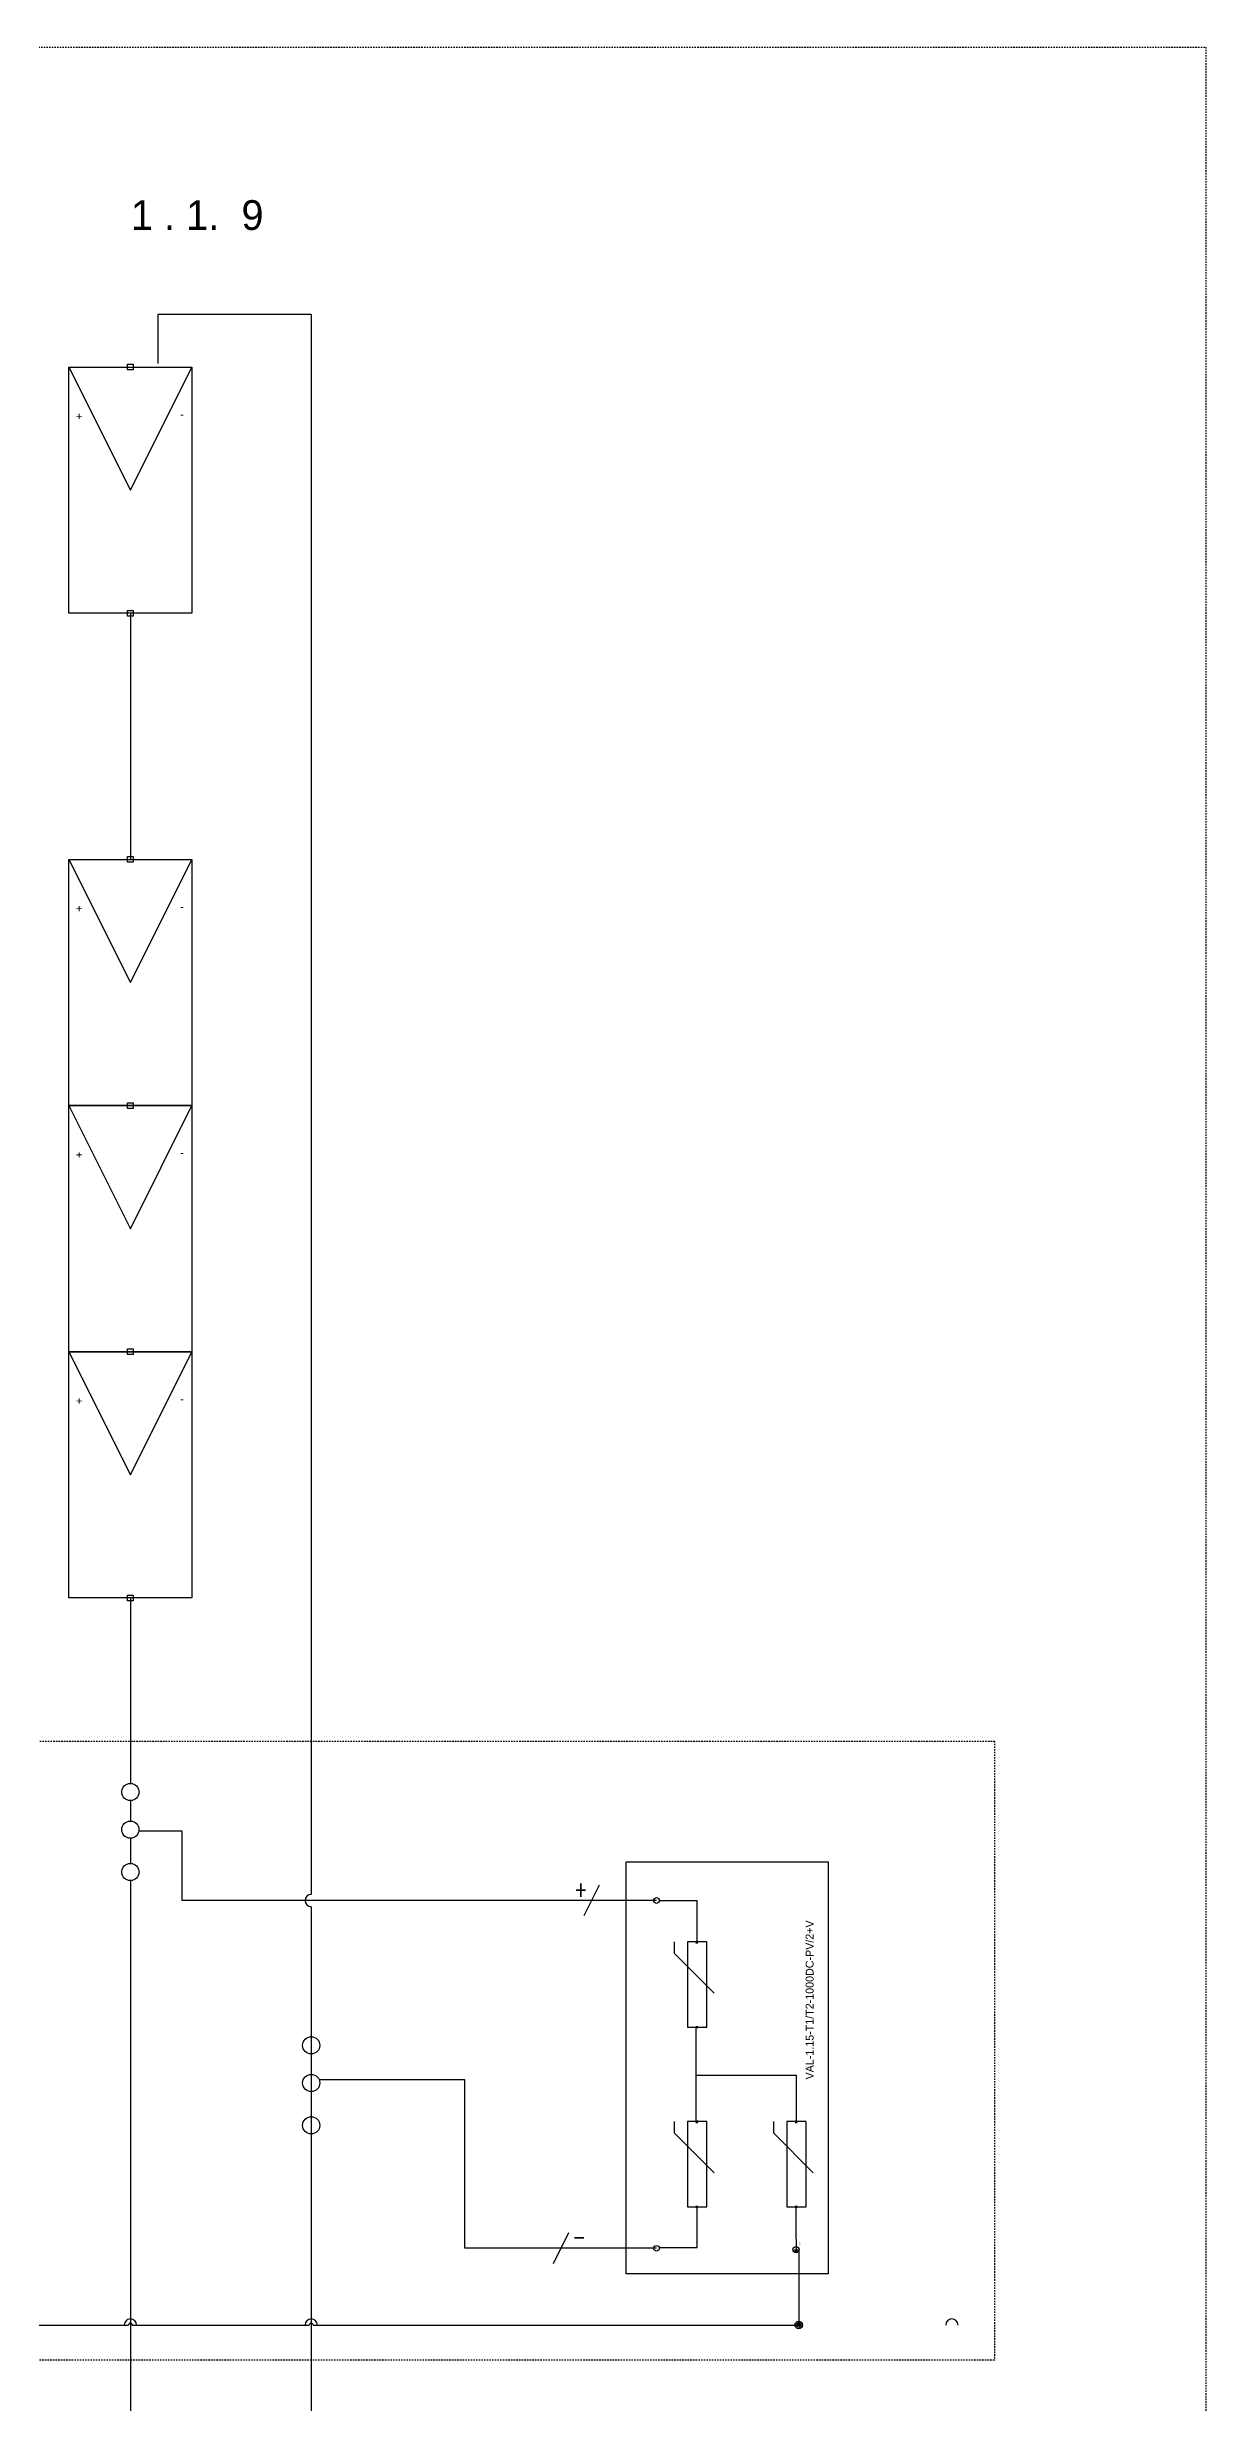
# Model space of a CAD drawing. Header units: inches. Extents: x -2552 to -899, y -1843 to 326.
# Drawn here: x -1436.4 to -1339.1, y -73.6 to 124.4 of the extents above; entities that cross this region are included whole.
import ezdxf
from ezdxf.enums import TextEntityAlignment as Align

# ---------------------------------------------------------------- set-up
doc = ezdxf.new("R2010")
doc.units = ezdxf.units.IN
doc.header["$MEASUREMENT"] = 0
doc.linetypes.add('HIDDEN2', pattern=[0.1875, 0.125, -0.0625])
for name, color, linetype in [('GRN_12AWG', 3, 'Continuous'), ('GRY_20AWG', 9, 'Continuous'), ('LOCBOX', 92, 'HIDDEN2'), ('MISC', 2, 'Continuous'), ('RED_10AWG', 1, 'Continuous'), ('RED_12AWG', 1, 'Continuous'), ('SYMS', 7, 'Continuous'), ('TAGS', 51, 'Continuous')]:
    doc.layers.add(name, color=color, linetype=linetype)
doc.styles.add('WD', font='romans.shx')
doc.styles.add('WD_IEC', font='isocp2.shx', dxfattribs={"width": 0.9, "height": 4})

# ---------------------------------------------------------------- blocks, each defined once
blk = doc.blocks.new('HT0_01')
for p, q in [((-0.0625, 0.0625), (0.0625, 0.0625)), ((-0.0625, -0.0625), (-0.0625, 0.0625)), ((0.0625, 0.0625), (0.0625, -0.0625)), ((0.0625, -0.0625), (-0.0625, -0.0625))]:
    blk.add_line(p, q)
at = {"style": 'WD', "flags": 1}
for tag, p in [('X4TERM01', (-0.0625, 0)), ('X2TERM01', (0, 0.0625)), ('X1TERM01', (0.0625, 0)), ('X8TERM01', (0, -0.0625))]:
    blk.add_attdef(tag, p, '', height=0.01, dxfattribs=at)
blk = doc.blocks.new('PVM')
at = {"color": 5}
for p, q in [((2, 1), (1, 0.5)), ((1, 0.5), (2, 0))]:
    blk.add_line(p, q, dxfattribs=at)
blk.add_lwpolyline([(0, 1), (2, 1), (2, 0), (0, 0)], close=True, dxfattribs=at)
at = {"layer": 'SYMS', "color": 5, "xscale": 0.3699338068975089, "yscale": 0.3699338068975089, "zscale": 0.3699338068975089}
for p in [(0, 0.5), (2, 0.5)]:
    blk.add_blockref('HT0_01', p, dxfattribs=at)
at = {"color": 5, "char_height": 0.065, "attachment_point": 1}
for s, insert, rotation in [('+', (1.625, 0.883), 180), ('-', (1.57, 0.067), 90)]:
    blk.add_mtext_dynamic_manual_height_columns(s, width=0.09892, gutter_width=0.325, heights=[0], dxfattribs=dict(at, insert=insert, rotation=rotation))
blk = doc.blocks.new('HT0_02')
blk.add_circle((0, 0), 0.0699)
at = {"style": 'WD', "flags": 1}
for tag, p in [('X4TERM01', (-0.07, 0)), ('X2TERM01', (0, 0.07)), ('X1TERM01', (0.07, 0)), ('X8TERM01', (0, -0.07))]:
    blk.add_attdef(tag, p, '', height=0.01, dxfattribs=at)
blk = doc.blocks.new('HGND4')
for p, q in [((0, 0), (10, 0)), ((10, -3.8), (10, 3.8)), ((11.2, -2.5), (11.2, 2.5)), ((12.5, -1.2), (12.5, 1.2))]:
    blk.add_line(p, q)
blk.add_circle((10, 0), 5)
at = {"style": 'WD_IEC'}
for tag, p in [('TAG1', (2.5, 4.6)), ('INST', (2.5, 11.6)), ('LOC', (2.5, 8.1))]:
    blk.add_attdef(tag, text='', height=2.5, dxfattribs=at).set_placement(p, align=Align.RIGHT)
at = {"style": 'WD_IEC', "flags": 1}
blk.add_attdef('X4TERM01', (0, 0), '', height=0.32, dxfattribs=at)
blk = doc.blocks.new('VT0_05')
blk.add_lwpolyline([(0.08, -0.06), (0, 0.08), (-0.08, -0.06)], close=True)
at = {"style": 'WD', "flags": 1}
for tag, p in [('X4TERM01', (-0.05, 0)), ('X2TERM01', (0, 0.08)), ('X1TERM01', (0.05, 0)), ('X8TERM01', (0, -0.06))]:
    blk.add_attdef(tag, p, '', height=0.01, dxfattribs=at)
blk = doc.blocks.new('Lightening Surge Arrestor')
at = {"color": 5}
for p, q in [((0.502, 2.919), (0.502, 2.827)), ((0.502, 2.827), (0.826, 2.503)), ((0.502, 1.459), (0.502, 1.367)), ((0.502, 1.367), (0.826, 1.043)), ((1.308, 1.459), (1.308, 1.367)), ((1.308, 1.367), (1.632, 1.043))]:
    blk.add_line(p, q, dxfattribs=at)
for points in [[(0.112, 3.569), (1.754, 3.569), (1.754, 0.222), (0.112, 0.222)], [(0.768, 2.919), (0.611, 2.919), (0.611, 2.225), (0.768, 2.225)], [(0.768, 1.459), (0.611, 1.459), (0.611, 0.765), (0.768, 0.765)], [(1.574, 1.459), (1.417, 1.459), (1.417, 0.765), (1.574, 0.765)]]:
    blk.add_lwpolyline(points, close=True, dxfattribs=at)
at = {"layer": 'GRY_20AWG'}
blk.add_line((1.492, 0.502), (1.492, 0.468), dxfattribs=at)
at = {"layer": 'RED_12AWG'}
for p, q in [((0.382, 3.255), (0.686, 3.255)), ((0.686, 3.255), (0.686, 2.926)), ((0.69, 2.919), (0.684, 2.919)), ((0.681, 1.459), (0.681, 2.226)), ((0.681, 1.835), (1.492, 1.835)), ((1.492, 1.835), (1.492, 1.466)), ((0.69, 1.459), (0.681, 1.459)), ((0.69, 0.435), (0.69, 0.766)), ((1.492, 0.502), (1.492, 0.757)), ((0.381, 0.435), (0.69, 0.435))]:
    blk.add_line(p, q, dxfattribs=at)
at = {"layer": 'SYMS'}
for name, p, xscale, yscale, zscale in [('HT0_02', (0.358, 3.255), 0.3314421991292846, 0.3314421991292846, 0.3314421991292846), ('VT0_05', (0.686, 2.918), 0.1052161047490845, 0.1052161047490845, 0.1052161047490845), ('VT0_05', (0.686, 1.458), 0.1052161047490845, 0.1052161047490845, 0.1052161047490845), ('HT0_02', (0.69, 1.459), 0.01504368401050088, 0.01504368401050088, 0.01504368401050088), ('VT0_05', (1.492, 1.458), 0.1052161047490845, 0.1052161047490845, 0.1052161047490845), ('HT0_02', (0.358, 0.429), 0.3314421991292846, 0.3314421991292846, 0.3314421991292846)]:
    blk.add_blockref(name, p, dxfattribs=dict(at, xscale=xscale, yscale=yscale, zscale=zscale))
at = {"layer": 'SYMS', "xscale": -0.1052161047490845, "yscale": 0.1052161047490845, "zscale": 0.1052161047490845, "rotation": 180}
for p in [(0.686, 2.226), (0.686, 0.766), (1.492, 0.766)]:
    blk.add_blockref('VT0_05', p, dxfattribs=at)
at = {"layer": 'SYMS'}
ref = blk.add_blockref('HGND4', (1.492, 0.468), dxfattribs=dict(at, xscale=0.005, yscale=0.005, zscale=0.005, rotation=270))
ref.add_attrib('TAG1', 'PE', dxfattribs={"layer": 'TAGS', "height": 0.0125, "rotation": 270, "style": 'WD_IEC'}).set_placement((1.515, 0.455), align=Align.RIGHT)
at = {"color": 5, "insert": (1.57, 1.801), "char_height": 0.065, "attachment_point": 1, "rotation": 90}
blk.add_mtext_dynamic_manual_height_columns('VAL-1.15-T1/T2-1000DC-PV/2+V', width=1.87491, gutter_width=0.325, heights=[0], dxfattribs=at)
for tag, p in [('+', (0.447, 3.312)), ('-', (0.457, 0.49))]:
    blk.add_attdef(tag, p, '', height=0.065)
at = {"color": 5}
blk.add_attdef('VAL-1.15-T1/T2-1000DC-PV/2+V', (1.651, 1.798), '', height=0.065, rotation=90, dxfattribs=at)
blk = doc.blocks.new('VT0_02')
blk.add_circle((0, 0), 0.0699)
at = {"style": 'WD', "flags": 1}
for tag, p in [('X4TERM01', (-0.07, 0)), ('X2TERM01', (0, 0.07)), ('X1TERM01', (0.07, 0)), ('X8TERM01', (0, -0.07))]:
    blk.add_attdef(tag, p, '', height=0.01, dxfattribs=at)
blk = doc.blocks.new('HW01')
for p, q in [((0.062, 0.125), (-0.062, -0.125)), ((0.031, 0), (-0.031, 0))]:
    blk.add_line(p, q)
at = {"style": 'WD', "width": 0.7, "flags": 1}
for tag, p in [('INST', (0, 0.357)), ('LOC', (0, 0.188)), ('XREF', (0, -0.3)), ('DESC1', (0, -0.456)), ('DESC2', (0, -0.613))]:
    blk.add_attdef(tag, text='', height=0.125, dxfattribs=at).set_placement(p, align=Align.CENTER)
at = {"style": 'WD', "width": 0.8}
blk.add_attdef('TAG1', text='', height=0.125, dxfattribs=at).set_placement((-0.031, 0.031), align=Align.RIGHT)
at = {"style": 'WD', "flags": 1}
for tag, p in [('X4TERM01', (-0.031, 0)), ('X1TERM01', (0.031, 0))]:
    blk.add_attdef(tag, p, '', height=0.0125, dxfattribs=at)
at = {"linetype": 'Continuous', "style": 'WD', "flags": 9}
blk.add_attdef('ASSYCODE', text='', height=0.01, dxfattribs=at).set_placement((0.029, 0.042), align=Align.CENTER)
at = {"style": 'WD'}
for tag, p in [('X2LINK', (0, 0.125)), ('X8LINK', (0, -0.125))]:
    blk.add_attdef(tag, p, '', height=0.01, dxfattribs=at)
at = {"style": 'WD', "flags": 9}
blk.add_attdef('FAMILY', text='', height=0.01, dxfattribs=at).set_placement((0.023, 0.118), align=Align.CENTER)
at = {"style": 'WD', "width": 0.8}
blk.add_attdef('RATING1', (0.094, 0.031), '', height=0.125, dxfattribs=at)
at = {"style": 'WD', "width": 0.8, "flags": 1}
blk.add_attdef('MFG', text='', height=0.0938, dxfattribs=at).set_placement((-0.125, -0.031), align=Align.TOP_RIGHT)
blk.add_attdef('CAT', text='', height=0.0938, dxfattribs=at).set_placement((0.031, -0.031), align=Align.TOP_LEFT)
blk = doc.blocks.new('WDDOT')
for radius in [0.03, 0.0187, 0.00929]:
    blk.add_circle((0, 0), radius)

msp = doc.modelspace()

# ---------------------------------------------------------------- linework, layer by layer
at = {"layer": 'GRN_12AWG', "lineweight": 30}
for p, q in [((-1373.27942, -60.82252), (-1373.27942, -67.05801)), ((-1440.96882, -67.02046), (-1429.58785, -67.02046)), ((-1429.26984, -67.02046), (-1414.39671, -67.02046)), ((-1414.07869, -67.02046), (-1373.3358, -67.02046))]:
    msp.add_line(p, q, dxfattribs=at)
for centre in [(-1429.42884, -67.02046), (-1414.2377, -67.02046)]:
    msp.add_arc(centre, 0.15901, 0, 180, dxfattribs=at)
at = {"layer": 'GRY_20AWG', "lineweight": 30}
for centre in [(-1429.42884, -67.02046), (-1414.2377, -67.02046), (-1360.40879, -67.02046)]:
    msp.add_arc(centre, 0.51702, 0, 180, dxfattribs=at)
at = {"layer": 'LOCBOX', "color": 5, "lineweight": 30}
msp.add_lwpolyline([(-1622.11072, 124.35461), (-1339.07277, 124.35461), (-1339.07277, -138.8906), (-1622.11072, -138.8906)], close=True, dxfattribs=at)
at = {"layer": 'LOCBOX', "color": 1, "lineweight": 30}
msp.add_lwpolyline([(-1584.41508, -17.95565), (-1356.838, -17.95565), (-1356.838, -69.95847), (-1584.41508, -69.95847)], close=True, dxfattribs=at)
at = {"layer": 'RED_10AWG', "lineweight": 30}
for p, q in [((-1414.2377, 101.8797), (-1427.12083, 101.8797)), ((-1427.12083, 101.8797), (-1427.12083, 97.76363)), ((-1414.2377, 101.8797), (-1414.2377, -29.6854)), ((-1429.42884, 76.79043), (-1429.42884, 56.10945)), ((-1429.42884, -5.93351), (-1429.42884, -21.52039)), ((-1429.42884, -22.96552), (-1429.42884, -24.67805)), ((-1425.07331, -25.53879), (-1428.70628, -25.53879)), ((-1425.07331, -31.35548), (-1425.07331, -25.53879)), ((-1429.42884, -26.12318), (-1429.42884, -28.24028)), ((-1429.42884, -29.6854), (-1429.42884, -81.40326)), ((-1414.2377, -29.6854), (-1414.2377, -30.83846)), ((-1391.00327, -31.35548), (-1425.07331, -31.35548)), ((-1385.22754, -31.35548), (-1390.35699, -31.35548)), ((-1414.2377, -31.8725), (-1414.2377, -96.81318)), ((-1414.2377, -44.24635), (-1414.2377, -45.95888)), ((-1414.2377, -47.40401), (-1414.2377, -49.5211)), ((-1401.32204, -46.42805), (-1413.51513, -46.42805)), ((-1401.32204, -60.57535), (-1401.32204, -46.42805)), ((-1393.59793, -60.57535), (-1401.32204, -60.57535)), ((-1385.22754, -60.57535), (-1392.95165, -60.57535))]:
    msp.add_line(p, q, dxfattribs=at)
msp.add_arc((-1414.2377, -31.35548), 0.51702, 90, 270, dxfattribs=at)

# ---------------------------------------------------------------- block references
at = {"lineweight": 30, "xscale": 10.34049320514139, "yscale": 10.34049320514139, "zscale": 10.34049320514139}
msp.add_blockref('Lightening Surge Arrestor', (-1388.93329, -65.0109), dxfattribs=at)
at = {"layer": 'SYMS', "lineweight": 30, "xscale": 10.34049320514139, "yscale": 10.34049320514139, "zscale": 10.34049320514139, "rotation": 90}
for p in [(-1424.2586, 76.79043), (-1424.2586, 35.42846), (-1424.2586, 14.74748), (-1424.2586, -5.93351)]:
    msp.add_blockref('PVM', p, dxfattribs=at)
at = {"layer": 'SYMS', "lineweight": 30, "xscale": 10.34049320514139, "yscale": 10.34049320514139, "zscale": 10.34049320514139}
for name, p in [('VT0_02', (-1429.42884, -22.24295)), ('VT0_02', (-1429.42884, -25.40062)), ('VT0_02', (-1429.42884, -28.96284)), ('VT0_02', (-1414.2377, -43.52378)), ('VT0_02', (-1414.2377, -46.68144)), ('VT0_02', (-1414.2377, -50.24367)), ('WDDOT', (-1373.27942, -67.02046))]:
    msp.add_blockref(name, p, dxfattribs=at)
at = {"layer": 'SYMS', "lineweight": 30}
ref = msp.add_blockref('HW01', (-1390.68013, -31.35548), dxfattribs=dict(at, xscale=10.34049320514139, yscale=10.34049320514139, zscale=10.34049320514139))
ref.add_attrib('TAG1', '+', dxfattribs={"layer": 'TAGS', "height": 1.29256, "style": 'WD', "width": 0.8}).set_placement((-1391.00327, -31.03234), align=Align.RIGHT)
ref = msp.add_blockref('HW01', (-1393.27479, -60.57535), dxfattribs=dict(at, xscale=10.34049320514139, yscale=10.34049320514139, zscale=10.34049320514139))
ref.add_attrib('RATING1', '-', (-1392.30537, -60.25221), dxfattribs={"layer": 'MISC', "height": 1.29256, "style": 'WD', "width": 0.8})

# ---------------------------------------------------------------- texts
at = {"insert": (-1429.39138, 111.49537), "char_height": 2.5, "attachment_point": 1}
msp.add_mtext_dynamic_manual_height_columns('1 . 1.  9', width=18.2202154, gutter_width=12.5, heights=[0], dxfattribs=at)

doc.saveas('drawing.dxf')
